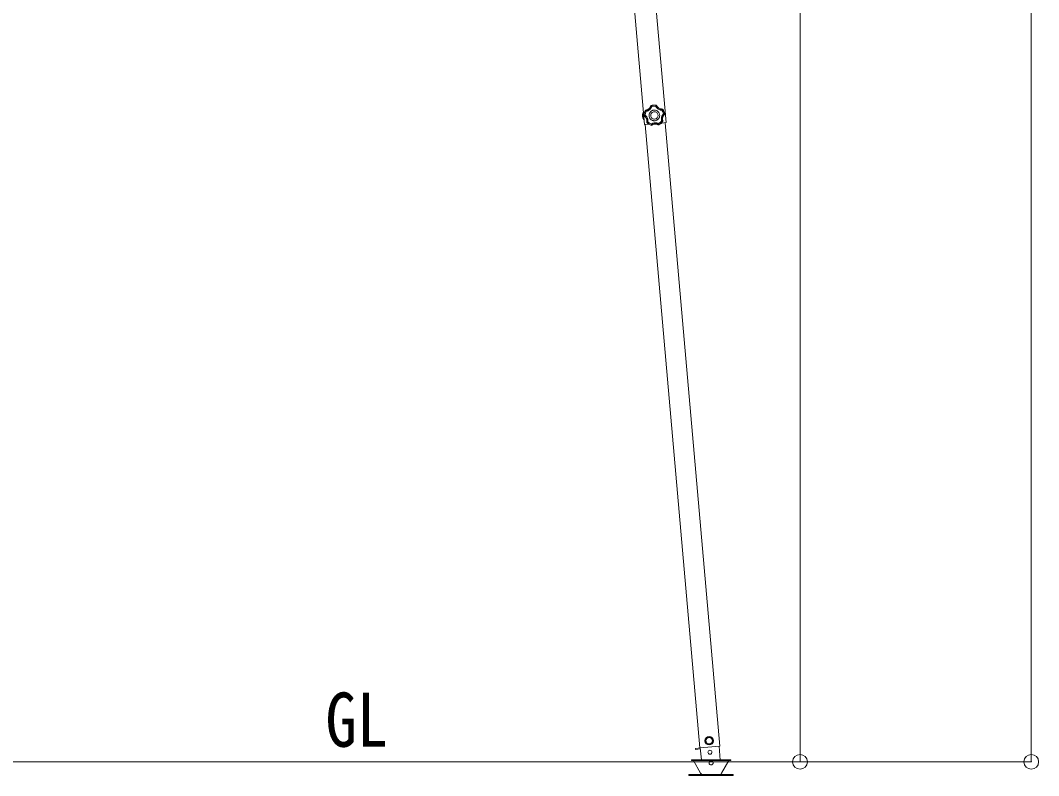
# Model space of a CAD drawing. Units: millimetres at full size, sheet at 1:30; details may follow other scales. Extents: x -8385 to 8479, y -5853 to 5787.
# Drawn here: x -4250 to -2185, y -1028 to 505 of the extents above; entities that cross this region are included whole.
import ezdxf
from ezdxf.enums import TextEntityAlignment as Align

# ---------------------------------------------------------------- set-up
doc = ezdxf.new("R2010")
doc.units = ezdxf.units.MM
doc.header["$LTSCALE"] = 30
doc.header["$PDMODE"] = 32
doc.header["$PDSIZE"] = 30
for name, color, linetype, lineweight in [('0-0_0', 7, 'Continuous', 9), ('0-A_寸法', 6, 'Continuous', 9), ('1-3_NOTPRINT', 4, 'Continuous', 9)]:
    doc.layers.add(name, color=color, linetype=linetype, lineweight=lineweight)
doc.styles.add('ＭＳ ゴシック', font='')
doc.styles.get('ＭＳ ゴシック').set_extended_font_data('MS Gothic')

msp = doc.modelspace()

# ---------------------------------------------------------------- linework, layer by layer
at = {"layer": '0-0_0'}
msp.add_line((-5546.25, -999.78), (-2723.32, -999.78), dxfattribs=at)
at = {"layer": '0-A_寸法'}
for p, q in [((-2199.91, -999.78), (-2199.91, 2113.22)), ((-2668.92, 1912.82), (-2668.92, -999.78)), ((-2668.92, -999.78), (-2997.75, -999.78)), ((-2199.91, -999.78), (-2668.92, -999.78))]:
    msp.add_line(p, q, dxfattribs=at)
for p in [(-2668.92, -999.78), (-2199.91, -999.78)]:
    msp.add_point(p, dxfattribs=at)
at = {"layer": '1-3_NOTPRINT'}
for p, q in [((-3124.31, 1887.73), (-2984.49, 293.25)), ((-3080.47, 1891.57), (-2940.66, 297.09)), ((-2971.31, 331.49), (-2971.62, 331.16)), ((-2971.31, 331.49), (-2971.62, 331.16)), ((-2971.39, 330.85), (-2971.62, 331.16)), ((-2971.08, 331.18), (-2971.39, 330.84)), ((-2971.08, 331.18), (-2971.39, 330.85)), ((-2971.31, 331.49), (-2971.08, 331.18)), ((-2960.41, 331.92), (-2960.22, 332.26)), ((-2960.05, 331.64), (-2960.41, 331.92)), ((-2960.05, 331.64), (-2960.41, 331.92)), ((-2959.87, 331.98), (-2960.22, 332.26)), ((-2959.87, 331.98), (-2960.22, 332.26)), ((-2959.87, 331.98), (-2960.05, 331.64)), ((-2987.57, 316.57), (-2986.85, 316.62)), ((-2987.57, 316.57), (-2987.11, 310.08)), ((-2986.66, 303.6), (-2987.11, 310.08)), ((-2986.85, 316.62), (-2985.95, 303.65)), ((-2985.35, 311.18), (-2984.98, 311.31)), ((-2985.35, 311.18), (-2985.13, 310.78)), ((-2985.35, 311.18), (-2985.13, 310.78)), ((-2984.76, 310.9), (-2985.13, 310.78)), ((-2984.98, 311.31), (-2984.76, 310.9)), ((-2984.98, 311.31), (-2984.76, 310.9)), ((-2982.28, 322.22), (-2982.66, 321.96)), ((-2982.28, 322.22), (-2982.66, 321.96)), ((-2982.39, 321.68), (-2982.66, 321.96)), ((-2982.01, 321.93), (-2982.39, 321.68)), ((-2982.01, 321.93), (-2982.39, 321.68)), ((-2982.28, 322.22), (-2982.01, 321.93)), ((-2948.3, 324.29), (-2948.07, 324.61)), ((-2947.88, 324.09), (-2948.3, 324.29)), ((-2947.88, 324.09), (-2948.3, 324.29)), ((-2947.66, 324.41), (-2948.07, 324.61)), ((-2947.66, 324.41), (-2948.07, 324.61)), ((-2947.66, 324.41), (-2947.88, 324.09)), ((-2944.04, 313.75), (-2943.88, 314.18)), ((-2944.04, 313.75), (-2943.88, 314.18)), ((-2943.66, 313.68), (-2944.04, 313.75)), ((-2943.88, 314.18), (-2943.5, 314.11)), ((-2943.66, 313.68), (-2943.5, 314.11)), ((-2943.66, 313.68), (-2943.5, 314.11)), ((-2986.66, 303.6), (-2985.95, 303.65)), ((-2984.49, 293.25), (-2975.7, 294.02)), ((-2872.09, -971.4), (-2983, 293.38)), ((-2979.92, 297.88), (-2979.57, 298.05)), ((-2979.92, 297.88), (-2979.8, 297.44)), ((-2979.92, 297.88), (-2979.8, 297.44)), ((-2979.45, 297.61), (-2979.8, 297.44)), ((-2979.57, 298.05), (-2979.44, 297.61)), ((-2979.57, 298.05), (-2979.45, 297.61)), ((-2970.38, 291.94), (-2969.93, 292.02)), ((-2970.38, 291.94), (-2969.93, 292.02)), ((-2970.37, 291.55), (-2970.38, 291.94)), ((-2970.37, 291.55), (-2969.92, 291.64)), ((-2970.37, 291.55), (-2969.92, 291.64)), ((-2969.93, 292.02), (-2969.92, 291.64)), ((-2956.1, 292.99), (-2955.64, 292.97)), ((-2956.05, 292.61), (-2956.1, 292.99)), ((-2956.1, 292.99), (-2955.64, 292.97)), ((-2956.05, 292.61), (-2955.59, 292.59)), ((-2956.05, 292.61), (-2955.59, 292.59)), ((-2955.64, 292.97), (-2955.59, 292.59)), ((-2950.15, 296.26), (-2940.66, 297.09)), ((-2947.45, 299.85), (-2947.39, 300.3)), ((-2947.45, 299.85), (-2947.39, 300.3)), ((-2947.08, 299.73), (-2947.45, 299.85)), ((-2947.39, 300.3), (-2947.02, 300.18)), ((-2947.08, 299.73), (-2947.02, 300.18)), ((-2947.08, 299.73), (-2947.02, 300.18)), ((-2831.25, -967.82), (-2942.15, 296.96)), ((-2909.01, -81.06), (-2908.99, -81.27)), ((-2949.85, -84.65), (-2949.83, -84.85)), ((-2872.1, -971.4), (-2831.26, -967.83)), ((-2830.61, -996.15), (-2833.07, -967.98)), ((-2871.1, -971.61), (-2880.97, -972.47)), ((-2880.96, -972.48), (-2871.1, -971.61)), ((-2880.96, -972.48), (-2880.79, -974.47)), ((-2870.93, -973.61), (-2880.79, -974.47)), ((-2871.13, -971.31), (-2869.01, -995.48)), ((-2889.28, -995.83), (-2809.29, -995.83)), ((-2889.28, -996.83), (-2889.28, -995.83)), ((-2889.28, -996.83), (-2809.29, -996.83)), ((-2870.59, -1022.83), (-2885.31, -997.33)), ((-2813.25, -997.33), (-2827.97, -1022.83)), ((-2809.29, -995.83), (-2809.29, -996.83))]:
    msp.add_line(p, q, dxfattribs=at)
for points in [[(-2971.62, 331.16), (-2971.83, 330.52), (-2972.07, 329.89), (-2972.3, 329.35), (-2972.45, 329.05), (-2972.61, 328.75), (-2972.77, 328.46), (-2972.94, 328.17), (-2973.12, 327.88), (-2973.74, 327), (-2974.61, 325.99), (-2975.59, 325.07), (-2976.66, 324.27), (-2977.81, 323.59), (-2978.79, 323.12), (-2979.1, 323), (-2979.42, 322.88), (-2979.74, 322.77), (-2980.06, 322.67), (-2980.38, 322.57), (-2980.95, 322.43), (-2981.61, 322.31), (-2982.28, 322.22)], [(-2982.01, 321.93), (-2981.35, 322.03), (-2980.7, 322.15), (-2980.13, 322.29), (-2979.81, 322.39), (-2979.49, 322.49), (-2979.18, 322.59), (-2978.87, 322.71), (-2978.56, 322.83), (-2978.06, 323.06), (-2977.48, 323.35), (-2976.91, 323.68), (-2976.6, 323.87), (-2976.33, 324.05), (-2976.06, 324.24), (-2975.79, 324.44), (-2975.53, 324.65), (-2975.02, 325.08), (-2974.09, 326.01), (-2973.27, 327.03), (-2972.73, 327.83), (-2972.4, 328.4), (-2972.1, 328.99), (-2971.83, 329.6), (-2971.6, 330.21), (-2971.39, 330.85)], [(-2971.39, 330.84), (-2971.36, 330.82), (-2971.28, 330.76), (-2971.17, 330.68), (-2971.02, 330.56), (-2970.85, 330.43), (-2970.65, 330.27), (-2970.43, 330.1), (-2970.2, 329.91), (-2969.96, 329.71), (-2969.72, 329.51), (-2969.97, 328.86), (-2970.25, 328.22), (-2970.53, 327.67), (-2970.69, 327.36), (-2970.86, 327.06), (-2971.04, 326.76), (-2971.23, 326.46), (-2971.42, 326.17), (-2972.04, 325.34), (-2972.95, 324.3), (-2973.95, 323.35), (-2974.31, 323.06), (-2974.59, 322.84), (-2974.87, 322.63), (-2975.15, 322.43), (-2975.44, 322.24), (-2975.83, 321.99), (-2976.42, 321.65), (-2977.03, 321.33), (-2977.66, 321.04), (-2978.3, 320.78), (-2978.95, 320.55), (-2979.62, 320.36), (-2980.3, 320.19), (-2980.99, 320.06)], [(-2960.22, 332.26), (-2963.02, 332.63), (-2965.82, 332.62), (-2968.6, 332.24), (-2971.31, 331.49)], [(-2960.22, 332.26), (-2963.02, 332.63), (-2965.82, 332.62), (-2968.59, 332.24), (-2971.31, 331.49)], [(-2960.41, 331.92), (-2963.1, 332.26), (-2965.79, 332.25), (-2968.46, 331.89), (-2971.08, 331.18)], [(-2971.08, 331.18), (-2971.05, 331.14), (-2970.98, 331.07), (-2970.89, 330.96), (-2970.77, 330.82), (-2970.63, 330.65), (-2970.47, 330.45), (-2970.29, 330.24), (-2970.11, 330), (-2969.92, 329.76), (-2969.72, 329.51)], [(-2960.41, 331.92), (-2960.44, 331.88), (-2960.49, 331.8), (-2960.56, 331.68), (-2960.66, 331.53), (-2960.78, 331.34), (-2960.91, 331.12), (-2961.05, 330.88), (-2961.21, 330.63), (-2961.36, 330.36), (-2961.52, 330.08)], [(-2960.05, 331.64), (-2960.08, 331.61), (-2960.15, 331.54), (-2960.25, 331.44), (-2960.38, 331.31), (-2960.53, 331.15), (-2960.71, 330.97), (-2960.9, 330.77), (-2961.1, 330.55), (-2961.31, 330.32), (-2961.52, 330.08)], [(-2960.05, 331.64), (-2959.76, 331.04), (-2959.44, 330.46), (-2959.09, 329.9), (-2958.71, 329.35), (-2958.3, 328.83), (-2957.86, 328.33), (-2957.41, 327.86), (-2956.92, 327.42), (-2956.59, 327.13), (-2956.33, 326.93), (-2956.07, 326.73), (-2955.8, 326.53), (-2955.52, 326.35), (-2955.15, 326.11), (-2953.99, 325.49), (-2952.78, 324.99), (-2951.83, 324.7), (-2951.51, 324.62), (-2951.19, 324.55), (-2950.86, 324.49), (-2950.53, 324.43), (-2950.21, 324.39), (-2949.62, 324.33), (-2948.96, 324.29), (-2948.3, 324.29)], [(-2948.07, 324.61), (-2948.74, 324.61), (-2949.41, 324.64), (-2950, 324.7), (-2950.33, 324.74), (-2950.66, 324.8), (-2950.99, 324.86), (-2951.32, 324.94), (-2951.65, 325.02), (-2952.68, 325.34), (-2953.91, 325.86), (-2955.08, 326.5), (-2956.18, 327.27), (-2957.18, 328.15), (-2957.93, 328.94), (-2958.14, 329.2), (-2958.35, 329.46), (-2958.56, 329.73), (-2958.75, 330), (-2958.94, 330.28), (-2959.25, 330.78), (-2959.57, 331.37), (-2959.87, 331.98)], [(-2982.66, 321.96), (-2983.87, 319.42), (-2984.73, 316.75), (-2985.23, 313.99), (-2985.35, 311.18)], [(-2982.66, 321.96), (-2983.87, 319.42), (-2984.73, 316.75), (-2985.22, 313.99), (-2985.35, 311.18)], [(-2985.13, 310.78), (-2984.58, 310.39), (-2984.06, 309.96), (-2983.62, 309.57), (-2983.38, 309.34), (-2983.15, 309.1), (-2982.92, 308.86), (-2982.69, 308.6), (-2982.48, 308.35), (-2981.83, 307.48), (-2981.14, 306.34), (-2980.57, 305.12), (-2980.14, 303.86), (-2979.84, 302.56), (-2979.7, 301.48), (-2979.68, 301.15), (-2979.66, 300.81), (-2979.66, 300.47), (-2979.66, 300.14), (-2979.67, 299.8), (-2979.72, 299.21), (-2979.8, 298.55), (-2979.92, 297.88)], [(-2982.39, 321.68), (-2983.55, 319.23), (-2984.37, 316.66), (-2984.85, 314.01), (-2984.98, 311.31)], [(-2984.98, 311.31), (-2984.94, 311.32), (-2984.85, 311.36), (-2984.72, 311.42), (-2984.55, 311.48), (-2984.34, 311.57), (-2984.1, 311.66), (-2983.84, 311.76), (-2983.57, 311.86), (-2983.27, 311.97), (-2982.98, 312.08)], [(-2984.76, 310.9), (-2984.73, 310.93), (-2984.65, 310.98), (-2984.53, 311.06), (-2984.38, 311.17), (-2984.2, 311.29), (-2983.99, 311.43), (-2983.76, 311.58), (-2983.51, 311.75), (-2983.24, 311.91), (-2982.98, 312.08), (-2982.43, 311.64), (-2981.91, 311.18), (-2981.47, 310.75), (-2981.23, 310.49), (-2981, 310.24), (-2980.77, 309.97), (-2980.55, 309.71), (-2980.33, 309.43), (-2979.72, 308.59), (-2979.02, 307.4), (-2978.43, 306.15), (-2978.26, 305.72), (-2978.14, 305.39), (-2978.02, 305.06), (-2977.92, 304.73), (-2977.83, 304.4), (-2977.71, 303.95), (-2977.57, 303.28), (-2977.46, 302.6), (-2977.37, 301.92), (-2977.33, 301.23), (-2977.31, 300.53), (-2977.33, 299.83), (-2977.38, 299.14), (-2977.47, 298.44)], [(-2979.57, 298.05), (-2979.45, 298.7), (-2979.37, 299.36), (-2979.33, 299.95), (-2979.32, 300.29), (-2979.31, 300.62), (-2979.32, 300.95), (-2979.34, 301.28), (-2979.36, 301.61), (-2979.42, 302.15), (-2979.52, 302.8), (-2979.65, 303.44), (-2979.74, 303.79), (-2979.83, 304.11), (-2979.92, 304.43), (-2980.03, 304.74), (-2980.15, 305.06), (-2980.4, 305.67), (-2981, 306.84), (-2981.72, 307.94), (-2982.31, 308.7), (-2982.75, 309.19), (-2983.22, 309.66), (-2983.71, 310.1), (-2984.23, 310.51), (-2984.76, 310.9)], [(-2982.39, 321.68), (-2982.38, 321.67), (-2982.37, 321.65), (-2982.35, 321.62), (-2982.32, 321.59), (-2982.28, 321.54), (-2982.24, 321.49), (-2982.19, 321.43), (-2982.13, 321.37), (-2982.07, 321.3), (-2982.01, 321.22), (-2981.93, 321.12), (-2981.78, 320.94), (-2981.61, 320.75), (-2981.47, 320.59), (-2981.37, 320.49), (-2981.28, 320.38), (-2981.18, 320.27), (-2981.08, 320.16), (-2980.99, 320.06), (-2982.43, 316.18), (-2982.98, 312.08)], [(-2982.01, 321.93), (-2982.01, 321.92), (-2981.99, 321.9), (-2981.98, 321.87), (-2981.96, 321.83), (-2981.93, 321.78), (-2981.9, 321.72), (-2981.87, 321.65), (-2981.83, 321.58), (-2981.78, 321.49), (-2981.74, 321.4), (-2981.68, 321.3), (-2981.57, 321.09), (-2981.45, 320.86), (-2981.34, 320.68), (-2981.27, 320.56), (-2981.2, 320.43), (-2981.13, 320.31), (-2981.06, 320.18), (-2980.99, 320.06)], [(-2953.58, 312.43), (-2953.72, 313.52), (-2953.95, 314.58), (-2954.29, 315.59), (-2954.72, 316.56), (-2955.24, 317.47), (-2955.84, 318.32), (-2956.52, 319.1), (-2957.27, 319.82), (-2958.08, 320.46), (-2958.96, 321.02), (-2959.88, 321.5), (-2960.86, 321.89), (-2961.87, 322.18), (-2962.92, 322.38), (-2964, 322.46), (-2965.11, 322.44), (-2966.2, 322.31), (-2967.26, 322.07), (-2968.28, 321.73), (-2969.24, 321.3), (-2970.15, 320.78), (-2971, 320.18), (-2971.79, 319.5), (-2972.5, 318.76), (-2973.14, 317.94), (-2973.71, 317.07), (-2974.18, 316.14), (-2974.57, 315.17), (-2974.86, 314.16), (-2975.06, 313.11), (-2975.14, 312.02), (-2975.12, 310.92), (-2974.99, 309.82), (-2974.75, 308.76), (-2974.42, 307.75), (-2973.98, 306.79), (-2973.46, 305.88), (-2972.86, 305.03), (-2972.18, 304.24)], [(-2972.18, 304.24), (-2971.44, 303.52), (-2970.62, 302.88), (-2969.75, 302.32), (-2968.83, 301.84), (-2967.85, 301.46), (-2966.84, 301.16), (-2965.79, 300.97), (-2964.71, 300.88), (-2963.6, 300.9), (-2962.5, 301.04), (-2961.45, 301.27), (-2960.43, 301.61), (-2959.47, 302.04), (-2958.56, 302.56), (-2957.71, 303.16), (-2956.92, 303.84), (-2956.21, 304.59), (-2955.56, 305.4), (-2955, 306.28), (-2954.52, 307.2), (-2954.14, 308.17), (-2953.84, 309.19), (-2953.65, 310.24), (-2953.56, 311.32), (-2953.58, 312.43)], [(-2961.52, 330.08), (-2965.65, 330.25), (-2969.72, 329.51)], [(-2948.3, 324.29), (-2948.31, 324.25), (-2948.34, 324.16), (-2948.39, 324.03), (-2948.45, 323.85), (-2948.52, 323.64), (-2948.61, 323.41), (-2948.71, 323.15), (-2948.82, 322.87), (-2948.93, 322.58), (-2949.05, 322.29), (-2949.75, 322.33), (-2950.45, 322.4), (-2951.15, 322.5), (-2951.84, 322.64), (-2952.52, 322.81), (-2953.52, 323.13), (-2954.81, 323.66), (-2956.04, 324.31), (-2956.56, 324.63), (-2956.85, 324.83), (-2957.14, 325.03), (-2957.42, 325.24), (-2957.7, 325.45), (-2958.04, 325.73), (-2958.56, 326.19), (-2959.05, 326.68), (-2959.53, 327.19), (-2959.98, 327.73), (-2960.41, 328.29), (-2960.81, 328.87), (-2961.18, 329.47), (-2961.52, 330.08)], [(-2947.39, 300.3), (-2947.43, 300.3), (-2947.53, 300.3), (-2947.67, 300.31), (-2947.86, 300.31), (-2948.08, 300.32), (-2948.33, 300.33), (-2948.6, 300.34), (-2948.9, 300.36), (-2949.21, 300.38), (-2949.53, 300.4), (-2949.71, 301.08), (-2949.86, 301.77), (-2949.97, 302.46), (-2950.05, 303.16), (-2950.1, 303.86), (-2950.11, 304.91), (-2950.01, 306.29), (-2949.77, 307.67), (-2949.62, 308.26), (-2949.53, 308.6), (-2949.42, 308.94), (-2949.31, 309.27), (-2949.19, 309.6), (-2949.03, 310.01), (-2948.75, 310.65), (-2948.44, 311.27), (-2948.1, 311.88), (-2947.73, 312.47), (-2947.33, 313.05), (-2946.9, 313.61), (-2946.45, 314.15), (-2945.97, 314.67)], [(-2947.88, 324.09), (-2947.91, 324.05), (-2947.96, 323.97), (-2948.03, 323.85), (-2948.13, 323.69), (-2948.25, 323.5), (-2948.38, 323.29), (-2948.53, 323.06), (-2948.7, 322.81), (-2948.87, 322.55), (-2949.05, 322.29)], [(-2945.97, 314.67), (-2947.08, 318.65), (-2949.05, 322.29)], [(-2944.04, 313.75), (-2944.51, 313.29), (-2944.97, 312.8), (-2945.39, 312.3), (-2945.79, 311.77), (-2946.16, 311.21), (-2946.5, 310.65), (-2946.81, 310.07), (-2947.09, 309.47), (-2947.25, 309.07), (-2947.37, 308.76), (-2947.48, 308.44), (-2947.58, 308.13), (-2947.67, 307.81), (-2947.78, 307.38), (-2948.01, 306.09), (-2948.11, 304.78), (-2948.09, 303.79), (-2948.07, 303.46), (-2948.04, 303.13), (-2948, 302.8), (-2947.95, 302.47), (-2947.89, 302.15), (-2947.77, 301.57), (-2947.6, 300.93), (-2947.39, 300.3)], [(-2943.88, 314.18), (-2944.38, 316.84), (-2945.23, 319.4), (-2946.4, 321.83), (-2947.88, 324.09)], [(-2947.02, 300.18), (-2947.23, 300.82), (-2947.4, 301.47), (-2947.53, 302.04), (-2947.59, 302.37), (-2947.64, 302.71), (-2947.68, 303.04), (-2947.71, 303.38), (-2947.73, 303.71), (-2947.75, 304.8), (-2947.64, 306.12), (-2947.38, 307.44), (-2946.99, 308.72), (-2946.47, 309.94), (-2945.95, 310.9), (-2945.77, 311.18), (-2945.58, 311.46), (-2945.39, 311.74), (-2945.19, 312.01), (-2944.98, 312.27), (-2944.6, 312.72), (-2944.14, 313.21), (-2943.66, 313.68)], [(-2943.49, 314.11), (-2944.01, 316.88), (-2944.88, 319.54), (-2946.1, 322.06), (-2947.66, 324.41)], [(-2943.5, 314.11), (-2944.01, 316.88), (-2944.88, 319.54), (-2946.1, 322.06), (-2947.66, 324.41)], [(-2943.88, 314.18), (-2943.92, 314.19), (-2944.01, 314.22), (-2944.15, 314.25), (-2944.33, 314.3), (-2944.55, 314.35), (-2944.79, 314.41), (-2945.06, 314.47), (-2945.36, 314.54), (-2945.66, 314.6), (-2945.97, 314.67)], [(-2944.04, 313.75), (-2944.08, 313.77), (-2944.16, 313.81), (-2944.29, 313.88), (-2944.45, 313.96), (-2944.65, 314.06), (-2944.88, 314.17), (-2945.13, 314.29), (-2945.4, 314.41), (-2945.68, 314.54), (-2945.97, 314.67)], [(-2979.8, 297.44), (-2977.76, 295.5), (-2975.48, 293.86), (-2973.01, 292.54), (-2970.37, 291.55)], [(-2979.8, 297.44), (-2977.75, 295.5), (-2975.48, 293.86), (-2973.01, 292.54), (-2970.37, 291.55)], [(-2979.57, 298.05), (-2979.53, 298.06), (-2979.43, 298.07), (-2979.29, 298.09), (-2979.11, 298.12), (-2978.89, 298.16), (-2978.64, 298.21), (-2978.37, 298.26), (-2978.08, 298.32), (-2977.78, 298.38), (-2977.47, 298.44)], [(-2979.44, 297.61), (-2979.4, 297.62), (-2979.31, 297.66), (-2979.18, 297.71), (-2979.01, 297.78), (-2978.8, 297.87), (-2978.57, 297.96), (-2978.31, 298.07), (-2978.04, 298.19), (-2977.76, 298.31), (-2977.47, 298.44)], [(-2979.44, 297.61), (-2977.47, 295.75), (-2975.29, 294.18), (-2972.91, 292.9), (-2970.38, 291.94)], [(-2977.47, 298.44), (-2974.22, 295.88), (-2970.49, 294.09)], [(-2969.93, 292.02), (-2969.94, 292.07), (-2969.97, 292.16), (-2970.01, 292.29), (-2970.06, 292.47), (-2970.12, 292.68), (-2970.19, 292.93), (-2970.27, 293.19), (-2970.34, 293.48), (-2970.42, 293.78), (-2970.49, 294.09), (-2969.9, 294.47), (-2969.3, 294.83), (-2968.67, 295.15), (-2968.03, 295.44), (-2967.38, 295.71), (-2966.38, 296.04), (-2965.03, 296.37), (-2963.66, 296.56), (-2963.04, 296.61), (-2962.69, 296.62), (-2962.34, 296.63), (-2961.99, 296.62), (-2961.64, 296.61), (-2961.2, 296.59), (-2960.51, 296.52), (-2959.82, 296.42), (-2959.14, 296.28), (-2958.46, 296.11), (-2957.78, 295.91), (-2957.12, 295.68), (-2956.46, 295.41), (-2955.83, 295.11)], [(-2970.38, 291.94), (-2970.38, 291.99), (-2970.39, 292.08), (-2970.4, 292.23), (-2970.41, 292.41), (-2970.43, 292.63), (-2970.44, 292.89), (-2970.46, 293.16), (-2970.47, 293.46), (-2970.48, 293.77), (-2970.49, 294.09)], [(-2956.1, 292.99), (-2956.69, 293.3), (-2957.29, 293.58), (-2957.9, 293.83), (-2958.53, 294.05), (-2959.17, 294.23), (-2959.81, 294.38), (-2960.46, 294.49), (-2961.11, 294.57), (-2961.55, 294.6), (-2961.88, 294.62), (-2962.21, 294.62), (-2962.54, 294.62), (-2962.87, 294.61), (-2963.31, 294.58), (-2964.62, 294.41), (-2965.89, 294.1), (-2966.83, 293.77), (-2967.13, 293.65), (-2967.44, 293.52), (-2967.74, 293.38), (-2968.04, 293.23), (-2968.33, 293.07), (-2968.84, 292.78), (-2969.39, 292.42), (-2969.93, 292.02)], [(-2969.92, 291.64), (-2969.38, 292.03), (-2968.82, 292.4), (-2968.31, 292.7), (-2968.02, 292.85), (-2967.72, 293), (-2967.41, 293.15), (-2967.1, 293.28), (-2966.79, 293.41), (-2965.76, 293.76), (-2964.47, 294.06), (-2963.14, 294.22), (-2961.8, 294.25), (-2960.47, 294.13), (-2959.4, 293.93), (-2959.08, 293.84), (-2958.75, 293.75), (-2958.43, 293.66), (-2958.11, 293.55), (-2957.8, 293.43), (-2957.25, 293.21), (-2956.64, 292.93), (-2956.05, 292.61)], [(-2956.1, 292.99), (-2956.09, 293.04), (-2956.08, 293.13), (-2956.06, 293.27), (-2956.03, 293.45), (-2956, 293.67), (-2955.96, 293.92), (-2955.93, 294.2), (-2955.89, 294.49), (-2955.86, 294.8), (-2955.83, 295.11)], [(-2955.83, 295.11), (-2952.38, 297.4), (-2949.53, 300.4)], [(-2955.64, 292.97), (-2955.64, 293.02), (-2955.65, 293.11), (-2955.66, 293.26), (-2955.67, 293.44), (-2955.69, 293.66), (-2955.71, 293.92), (-2955.73, 294.19), (-2955.76, 294.49), (-2955.79, 294.8), (-2955.83, 295.11)], [(-2955.64, 292.97), (-2953.27, 294.28), (-2951.09, 295.87), (-2949.15, 297.73), (-2947.45, 299.85)], [(-2955.59, 292.59), (-2953.12, 293.93), (-2950.85, 295.59), (-2948.83, 297.53), (-2947.08, 299.73)], [(-2955.59, 292.59), (-2953.12, 293.93), (-2950.86, 295.59), (-2948.83, 297.53), (-2947.08, 299.73)], [(-2947.45, 299.85), (-2947.49, 299.86), (-2947.59, 299.88), (-2947.73, 299.91), (-2947.91, 299.96), (-2948.12, 300.01), (-2948.37, 300.08), (-2948.64, 300.15), (-2948.92, 300.23), (-2949.22, 300.31), (-2949.53, 300.4)], [(-2880.97, -972.47), (-2880.79, -974.46), (-2870.93, -973.6)]]:
    msp.add_lwpolyline(points, dxfattribs=at)
for points in [[(-2956.87, 312.2), (-2957.13, 313.69), (-2957.66, 315.07), (-2958.44, 316.29), (-2959.43, 317.34), (-2960.6, 318.17), (-2961.92, 318.77), (-2963.36, 319.11), (-2964.88, 319.16), (-2966.37, 318.9), (-2967.75, 318.37), (-2968.97, 317.59), (-2970.02, 316.6), (-2970.85, 315.42), (-2971.45, 314.1), (-2971.79, 312.67), (-2971.84, 311.15), (-2971.58, 309.65), (-2971.05, 308.28), (-2970.27, 307.05), (-2969.28, 306.01), (-2968.1, 305.17), (-2966.78, 304.57), (-2965.35, 304.23), (-2963.83, 304.19), (-2962.33, 304.45), (-2960.96, 304.98), (-2959.73, 305.76), (-2958.69, 306.75), (-2957.85, 307.92), (-2957.25, 309.24), (-2956.92, 310.68)], [(-2853.87, -949.55), (-2860.02, -953.85), (-2859.37, -961.33), (-2852.56, -964.5), (-2846.42, -960.2), (-2847.07, -952.72)], [(-2804.53, -1027.83), (-2804.53, -1025.83), (-2894.53, -1025.83), (-2894.53, -1027.83)]]:
    msp.add_lwpolyline(points, close=True, dxfattribs=at)
for centre, radius in [((-2853.22, -957.03), 8.5), ((-2853.22, -957.03), 7.7), ((-2853.22, -957.03), 6.5), ((-2851.58, -980.24), 4)]:
    msp.add_circle(centre, radius, dxfattribs=at)
for centre, radius, start, end in [((-2968.24, 311.4), 20, 165.03443, 202.96557), ((-2886.18, -997.83), 1, 30, 90), ((-2849.28, -1001.83), 4.25, 183.37229, 176.62771), ((-2812.38, -997.83), 1, 90, 150), ((-2865.39, -1019.83), 6, 210, 270), ((-2833.17, -1019.83), 6, 270, 330)]:
    msp.add_arc(centre, radius, start, end, dxfattribs=at)

# ---------------------------------------------------------------- texts
at = {"layer": '0-0_0', "style": 'ＭＳ ゴシック', "width": 0.85}
msp.add_text('GL', height=110, dxfattribs=at).set_placement((-3631.55, -1002.22), align=Align.BOTTOM_LEFT)

doc.saveas('drawing.dxf')
